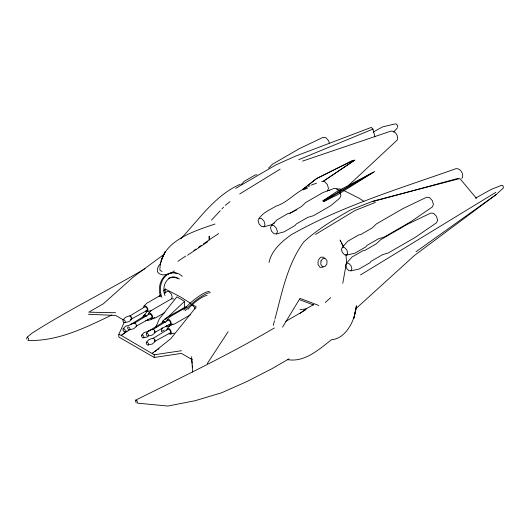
<?xml version="1.0" encoding="UTF-8"?>
<svg xmlns="http://www.w3.org/2000/svg" width="530" height="530" viewBox="0 0 530 530"><rect width="100%" height="100%" fill="white"/><g stroke="black" fill="none" stroke-linecap="round" stroke-linejoin="round"><path stroke-width="0.79" d="M209.257 239.891L209.198 236.201L209.257 239.891L203.228 244.038M124.179 322.359L118.833 334.337L118.813 337.007L154.243 357.465L181.412 353.384L191.635 359.313L192.138 363.355M397.613 127.207L397.639 125.484L396.102 123.947L394.459 124.053L382.494 126.935L373.113 132.122M318.139 260.985L317.974 264.463L320.047 267.325L323.181 267.2M342.791 283.245L346.62 261.827L345.891 254.744M162.134 327.639L161.345 331.621L164.254 330.071M354.557 315.111C351.615 325.963 343.652 338.776 331.416 339.77C318.921 349.528 304.478 362.725 287.339 359.585M354.875 313.555L356.458 305.784L353.921 318.219L356.186 308.4L414.486 255.433L496.358 194.424L503.454 187.858L502.924 185.626L501.387 185.381L491.343 189.343L475.602 198.088M269.035 262.489C271.466 250.505 281.655 241.614 291.255 234.744C343.003 205.428 400.369 188.441 456.111 168.619C460.444 168.255 463.571 173.462 462.511 177.345A5.459 3.153 60 0 1 461.676 178.319M273.268 325.447L274.48 320.716M274.891 319.139C282.106 292.679 287.233 264.304 303.875 241.812C317.887 229.086 334.311 219.208 350.721 209.88L373.286 201.049L459.894 178.564L476.516 198.465M26.5 338.988L27.222 337.113L31.952 333.198C68.549 309.805 107.663 290.791 145.001 268.657M155.714 327.48L159.298 318.894L176.868 296.86L184.606 301.325L184.606 307.837M143.418 307.44L144.1 305.936L146.843 303.213L160.775 295.164M143.418 316.397L144.1 314.886L145.743 315.052L146.843 316.211M145.743 311.468L147.393 311.633L148.075 310.13L147.393 307.831L145.743 306.095L144.1 305.936M148.075 314.608L148.758 313.098L151.494 310.375M145.743 320.425L147.393 320.59L148.075 319.08M150.401 318.636L152.044 318.795L152.726 317.291L152.044 314.999L150.401 313.263L148.758 313.098M171.323 298.953L172.21 296.999L171.323 294.017L169.183 291.758L167.043 291.546L164.26 293.156M162.034 322.664L162.717 321.16L165.453 318.437L185.659 306.771L187.09 306.91M166.685 320.875L167.367 319.365L170.11 316.648L186.136 307.393M166.685 325.354L166.009 326.858L169.732 325.844M166.685 329.832L167.367 328.322L170.11 325.599L172.899 323.996M169.017 324.903L170.66 325.069L171.342 323.558L170.66 321.266L169.017 319.53L167.367 319.365M169.017 333.86L170.66 334.026L171.342 332.515L170.66 330.223L169.017 328.487L167.367 328.322M307.148 187.342C295.627 191.933 287.664 202.619 275.865 206.21C269.485 210.138 261.27 213.186 258.05 220.506L259.071 223.938L261.529 226.529L263.993 226.78L271.658 224.7L274.447 223.09M263.993 226.78L265.013 224.521L263.993 221.096L261.529 218.493L259.071 218.247M339.18 191.091L336.928 188.713L334.105 188.435L323.002 192.523L305.777 202.467L301.583 206.488L289.923 213.226L288.274 213.371L277.11 219.817L271.479 225.416L270.459 227.668L271.479 231.1L273.944 233.697L276.402 233.942L284.067 231.862L295.23 225.422L296.177 224.064L307.844 217.333L313.429 215.717L330.654 205.773L339.743 198.194L340.909 195.616L339.975 192.476M276.402 233.942L277.422 231.69L276.402 228.258L273.944 225.661L271.479 225.416M327.335 191.032L328.501 188.448L327.335 184.526L324.512 181.552L321.697 181.273M342.353 247.351L341.433 249.378L342.353 252.465L344.566 254.811L346.786 255.023L354.696 253.314L365.859 246.867L366.806 245.516L378.473 238.785L384.058 237.162L410.757 221.752L432.261 207.005L433.427 204.428L432.261 200.499L429.446 197.524L426.63 197.246L403.105 208.502L376.406 223.912L372.212 227.94L360.546 234.677L358.903 234.823L347.74 241.269L342.353 247.351L344.566 247.57L346.786 249.908L347.7 252.995L346.786 255.023M346.56 263.158L345.646 265.185L346.56 268.273L348.78 270.618L350.992 270.83L358.903 269.121L370.066 262.675L371.02 261.323L382.686 254.592L388.265 252.976L414.97 237.559L436.475 222.812L437.641 220.235L436.475 216.306L433.659 213.332L430.837 213.053L407.318 224.309L380.619 239.726L376.426 243.747L364.759 250.485L363.11 250.63L351.953 257.077L346.56 263.158L348.78 263.377L350.992 265.715L351.913 268.803L350.992 270.83M282.543 327.129L300.02 298.37L318.808 305.499M207.197 363.693L228.125 331.707M323.446 201.652L373.093 172.435L322.969 200.83L323.446 201.652L337.378 194.848L374.75 171.481L335.834 192.165L322.969 200.83M160.186 263.317L161.597 261.456M318.172 260.29L320.531 257.249L323.658 257.123L324.486 258.269M142.312 317.636L147.406 311.269M159.119 296.628L160.65 294.72M163.704 290.904L165.227 288.996L180.75 297.072L190.86 303.485M180.77 238.878C199.035 219.387 215.22 195.153 240.408 184.182M393.624 132.129L397.341 127.922M241.369 184.453L244.058 181.412L255.221 174.966L256.871 174.82M160.557 263.695L158.649 265.822L157.324 269.035L157.489 271.89L159.431 273.871L162.677 274.885L166.91 274.573M211.503 220.142L220.275 210.688M221.924 208.913L223.567 207.137M123.053 319.901L125.497 317.291L129.002 316.006L130.347 315.88L131.692 317.556L131.692 319.345L128.989 321.637L124.139 322.71L123.053 321.352L123.053 319.901L124.139 319.809L125.232 321.16L125.232 322.611M123.053 328.858L124.139 328.759L125.232 330.117L125.232 331.568L124.139 331.661L123.053 330.309L123.053 328.858L125.497 326.248L130.347 324.837M147.605 336.861L142.755 337.935L141.669 336.577L141.669 335.126L144.114 332.515L148.963 331.111M146.32 333.337L148.764 330.727L152.269 329.435L153.614 329.315L154.959 330.992L154.959 332.78L152.256 335.073L147.413 336.139L146.32 334.788L146.32 333.337L147.413 333.238L148.499 334.596L148.499 336.046M146.32 342.294L148.764 339.684L152.269 338.392L153.614 338.272L154.959 339.942L154.959 341.737L152.256 344.03L147.413 345.096L146.32 343.745L146.32 342.294L147.413 342.194L148.499 343.553L148.499 345.003M268.538 168.083L272.725 164.055L299.43 148.638L322.949 137.389L325.764 137.667L328.58 140.642L329.282 142.994M165.161 319.603L184.606 301.325M348.7 185.281L396.533 140.695A5.459 3.153 60 0 0 397.361 139.728C398.533 135.865 395.327 130.672 391.067 131.069L302.478 161.14M325.281 302.524L330.707 297.595M302.882 189.303L316.337 178.709L352.589 160.603L316.986 178.338L302.882 189.303L303.127 189.919L307.426 188.196M126.981 330.899L121.231 335.437L118.833 334.337M225.21 205.368L230.086 201.579M300.119 313.323L306.055 308.838L313.727 304.558M416.096 251.677L496.358 194.424M185.831 256.01L177.894 261.31M193.861 250.485L195.868 249.1M198.545 247.258L201.221 245.416M130.035 329.435L121.231 335.437L154.223 354.769L181.459 350.727M153.66 352.43L152.309 353.358L170.792 338.697L196.252 306.91L192.211 304.339M155.012 351.509L156.363 350.582M157.721 349.661L159.073 348.74M323.141 181.452L354.901 160.027L323.644 180.982M163.969 254.42L133.341 276.985L103.376 303.756L88.782 312.183L115.62 312.74M187.567 255.235L207.833 241.693M174.423 270.89L171.177 273.056L167.619 274.315M209.191 239.825L218.645 233.584M239.706 193.967L280.178 169.149M315.482 234.445L354.981 210.536L375.339 202.42M360.552 274.911L495.795 192.35M129.823 315.999L144.505 307.055L145.849 306.93L147.194 308.606L147.194 310.394L131.274 319.1L131.274 317.662M130.519 324.526L144.505 316.006L145.849 315.887M147.737 331.647L163.121 322.28L164.466 322.16M152.388 329.859L167.772 320.484L169.116 320.365L170.461 322.041L170.461 323.83L154.541 332.529L154.541 331.098M153.09 338.385L167.772 329.441L169.116 329.322L170.461 330.992L170.461 332.787L154.541 341.486L154.541 340.055M235.671 188.362L275.925 164.896L295.323 156.224L371.278 127.399L372.961 129.108L374.889 136.839M308.526 186.547L309.904 185.752M289.943 213.338L296.833 209.761M154.601 317.569L151.116 319.577L147.393 320.59M164.83 312.554L155.774 317.788L152.044 318.795M190.409 314.807L174.39 324.055L170.66 325.069M274.341 327.951C229.351 354.457 182.201 377.022 135.461 400.229L136.184 402.933M285.75 321.365L305.717 309.831M289.062 358.83L271.943 368.714L246.934 381.547L221.507 392.823L195.1 400.713L167.877 406.053L137.661 403.164L136.939 400.461L135.461 400.229M135.925 326.261L151.845 317.563L151.845 315.767L150.5 314.098L149.162 314.217L133.779 323.585L134.852 323.492M111.896 314.966C85.562 327.613 57.975 341.459 27.977 340.459L28.7 338.59L27.222 337.113M298.781 159.682L372.961 129.108M311.335 185.083L316.516 183.175M130.148 324.459L134.998 323.048L136.343 324.718L136.343 326.513L133.646 328.805L128.797 329.872L127.71 328.52L127.703 327.07L128.797 326.97L129.883 328.322L129.883 329.773M215.008 224.018C193.258 231.398 159.484 241.653 159.921 270.28L162.047 271.506M372.676 201.672L379.016 199.942M380.6 199.512L458.205 178.325M147.393 311.633L151.116 310.62L171.7 298.708L173.84 298.92M170.66 334.026L174.39 333.012M299.914 309.599L306.32 308.944M336.523 189.197L339.776 188.899L341.068 189.402M145.849 310.514L147.194 310.394M130.347 319.464L131.692 319.345M141.669 335.126L142.755 335.033L143.842 336.384L143.842 337.835M327.388 190.522L329.826 190.502M337.961 190.449L340.399 190.429M88.43 314.297L115.626 315.43L123.152 319.756M191.025 305.048L192.456 305.194L194.59 307.453L195.033 308.944M162.717 321.16L164.36 321.319L165.459 322.478M299.39 299.609L313.654 305.028M343.652 190.409L359.161 198.28L363.885 201.334M190.979 358.552L192.231 359.532M130.195 316.331L130.917 317.218M303.186 189.124L303.597 189.647M323.38 200.784L323.691 201.32M343.519 246.569L340.088 240.044L340.777 241.534M341.466 243.025L342.85 246.006M192.443 365.786L192.642 367.403M191.641 356.63L192.602 372.12M154.223 354.769L154.243 357.465M165.227 288.996L165.234 293.103M185.162 310.759A17.55 3.71 -38.8 0 1 198.578 298.403A17.55 3.71 -38.8 0 1 210.37 292.785M183.817 310.037A17.55 3.71 -38.8 0 1 197.213 297.462A17.55 3.71 -38.8 0 1 209.39 291.566M187.905 309.467A13.164 2.783 -38.8 0 1 197.948 300.033A13.164 2.783 -38.8 0 1 207.084 295.614M161.842 297.35A17.55 13.84 84.9 0 1 165.221 276.408A17.55 13.84 84.9 0 1 182.28 276.335M160.61 296.747A17.55 13.84 84.9 0 1 162.736 278.316A17.55 13.84 84.9 0 1 176.927 273.579M168.619 278.276A13.164 10.381 84.9 0 1 177.815 278.7M164.943 295.561A13.164 10.381 84.9 0 1 167.096 280.271A13.164 10.381 84.9 0 1 179.405 279.052M320.975 261.005L320.816 264.344L322.472 266.63L324.983 266.53L326.864 264.099L327.023 260.76L325.36 258.468L322.856 258.574L320.975 261.005M162.233 258.123L161.166 261.038L165.128 251.743L162.233 258.123"/></g></svg>
